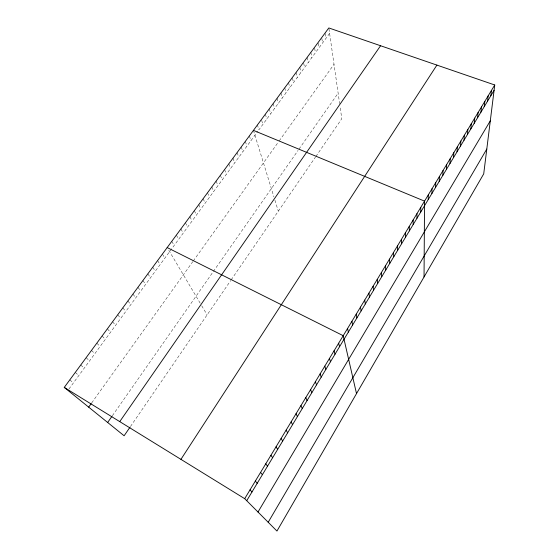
<?xml version="1.0" encoding="UTF-8"?>
<svg xmlns="http://www.w3.org/2000/svg" width="559" height="559" viewBox="0 0 559 559"><rect width="100%" height="100%" fill="white"/><g stroke="black" fill="none" stroke-linecap="round" stroke-linejoin="round"><path stroke-width="0.42" stroke-dasharray="2.79 2.1" d="M130.471 426.51L230.734 280.485M231.188 279.821L315.451 157.093M315.898 156.443L341.794 118.725L340.061 106.601M112.373 415.742L298.045 150.469M299.016 149.085L338.146 93.178M91.725 402.899L192.792 261.661M193.253 261.004L278.27 142.196M279.186 140.924L334.016 64.292M68.932 389.029L257.916 131.176M329.6 33.372L258.908 129.828L257.447 124.923M69.791 379.882L73.404 382.922M75.283 372.42L78.826 375.529M80.734 365.013L84.206 368.185M86.142 357.669L89.545 360.904M91.508 350.381L94.841 353.679M96.826 343.149L100.096 346.503M102.108 335.98L105.316 339.39M107.349 328.86L110.486 332.332M112.548 321.795L115.622 325.324M117.704 314.787L120.716 318.371M122.826 307.834L125.775 311.475M127.906 300.931L130.792 304.627M132.944 294.083L135.774 297.828M137.947 287.284L140.714 291.085M142.908 280.541L145.626 284.391M147.842 273.847L150.49 277.746M152.733 267.202L155.325 271.15M157.582 260.606L160.126 264.61M162.403 254.059L164.884 258.111M168.804 250.292L200.527 303.761M201.715 305.766L207.123 314.871M171.788 241.306L174.17 245.443M176.364 235.087L178.691 239.273M180.906 228.917L183.177 233.145M185.413 222.789L187.642 227.066M189.892 216.71L192.065 221.022M194.336 210.666L196.461 215.026M198.752 204.671L200.828 209.066M203.134 198.718L205.167 203.155M207.487 192.799L209.471 197.278M211.812 186.93L213.748 191.444M216.102 181.095L217.996 185.651M220.365 175.302L222.209 179.893M224.599 169.552L226.402 174.177M228.806 163.843L230.56 168.504M232.984 158.169L234.689 162.865M237.128 152.53L238.798 157.268M241.25 146.933L242.872 151.706M245.338 141.378L246.924 146.178M249.405 135.858L250.942 140.693M253.437 130.373L273.917 196.901M274.916 200.15L278.312 211.183M261.668 120.339L262.849 124.447M265.385 114.141L266.769 119.102M269.319 108.802L270.654 113.791M273.218 103.499L274.525 108.523M277.096 98.23L278.361 103.282M280.953 92.99L282.176 98.077M284.783 87.791L285.963 92.906M288.584 82.627L289.73 87.77M292.518 78.232L293.475 82.662M296.109 72.397L297.192 77.589M299.841 67.332L300.882 72.551M303.691 63.048L304.55 67.541M307.226 57.297L308.198 62.566M310.881 52.322L311.824 57.626M314.647 48.151L315.423 52.714M318.253 43.246L319 47.829M321.837 38.375L322.557 42.98M325.401 33.533L326.086 38.159M328.937 28.726L339.641 103.674"/><path stroke-width="0.84" d="M424.043 276.95L424.547 201.121L253.437 130.373M428.229 199.584L428.299 194.909M431.925 193.456L432.023 188.746M435.587 187.377L435.727 182.625M439.227 181.347L439.395 176.546M442.84 175.351L443.042 170.516M446.424 169.405L446.662 164.528M449.981 163.494L450.261 158.581M453.517 157.631L453.824 152.677M457.031 151.803L457.374 146.814M460.518 146.025L460.889 140.994M463.977 140.281L464.382 135.215M467.415 134.579L467.848 129.471M470.832 128.912L471.293 123.777M474.221 123.287L474.717 118.117M477.589 117.704L478.113 112.499M480.929 112.156L481.481 106.916M484.255 106.65L484.835 101.375M487.553 101.179L488.161 95.875M490.823 95.743L491.466 90.404M494.743 84.982L483.717 173.863L276.957 531.05L244.695 498.677L64.257 387.408L328.825 27.95L494.743 84.982L244.695 498.677M268.201 522.267L486.791 149.064M257.999 512.03L490.299 120.821M246.715 500.703L494.079 90.348M180.934 459.358L436.9 65.096M129.988 427.216L124.112 435.775L64.257 387.408M119.738 421.619L380.574 45.74M107.656 422.478L111.905 416.413M88.685 407.148L91.222 403.605M167.183 247.567L343.205 335.693L356.509 393.613M250.034 489.838L251.983 491.955M255.323 481.082L257.21 483.29M260.571 472.404L262.388 474.696M265.77 463.795L267.523 466.185M270.926 455.271L272.61 457.737M276.041 446.816L277.655 449.366M281.107 438.431L282.665 441.065M286.131 430.123L287.619 432.834M291.106 421.877L292.539 424.672M296.046 413.709L297.416 416.588M300.945 405.61L302.258 408.559M305.794 397.582L307.052 400.607M310.608 389.616L311.81 392.711M315.381 381.72L316.527 384.892M320.118 373.887L321.201 377.129M324.807 366.124L325.841 369.436M329.468 358.424L330.446 361.799M334.079 350.786L335.009 354.231M338.663 343.212L339.537 346.72M347.572 328.461L348.348 332.102M351.911 321.285L352.638 324.982M356.216 314.165L356.894 317.924M360.485 307.101L361.114 310.916M364.727 300.092L365.306 303.963M368.926 293.133L369.464 297.067M373.098 286.229L373.594 290.219M377.241 279.381L377.688 283.42M381.35 272.582L381.755 276.677M385.424 265.839L385.787 269.99M389.469 259.145L389.791 263.345M393.487 252.507L393.767 256.756M397.47 245.911L397.708 250.215M401.425 239.371L401.628 243.717M405.352 232.872L405.513 237.275M409.244 226.43L409.37 230.874M413.115 220.029L413.192 224.522M416.951 213.685L416.993 218.22M420.759 207.375L420.766 211.959"/></g></svg>
